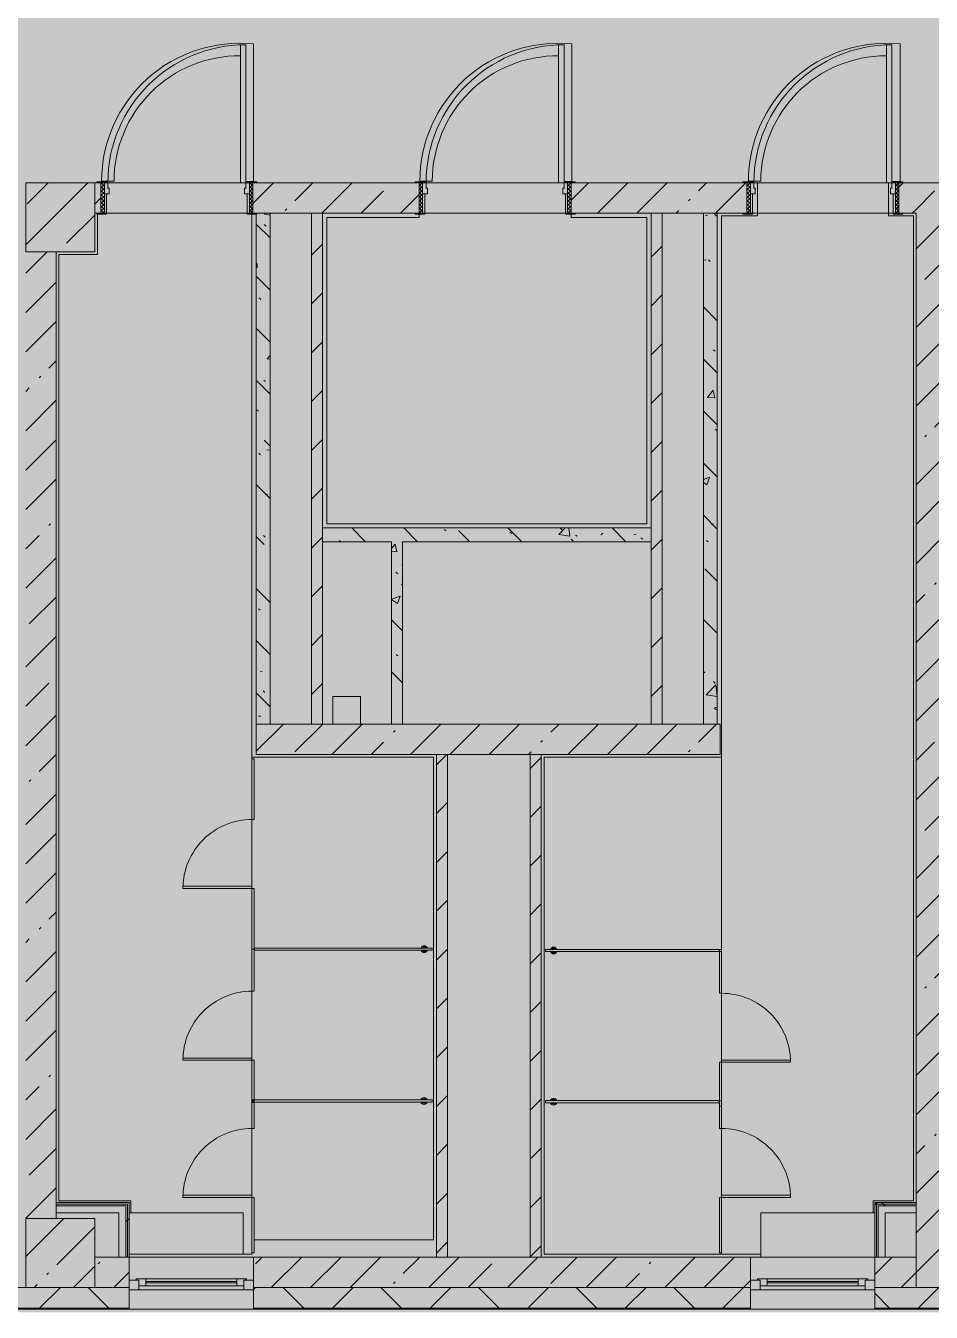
# Model space of a CAD drawing. Header units: millimetres. Extents: x 35143 to 244272, y -8553 to 29000.
# Drawn here: x 182672 to 189232, y -280 to 9037 of the extents above; entities that cross this region are included whole.
import ezdxf

# ---------------------------------------------------------------- set-up
doc = ezdxf.new("R2010")
doc.units = ezdxf.units.MM
doc.layers.add('A-DETL-GENF-6', color=7, linetype='Continuous', lineweight=9, true_color=0xc0c0c0, transparency=0.4)
for name, color, linetype, lineweight, true_color in [('A-DOOR-3', 7, 'Continuous', 5, 0xaaaaaa), ('A-DOOR-4', 7, 'Continuous', 5, 0xe2e2e2), ('A-DOOR-5', 7, 'Continuous', 5, 0xb7b7b7), ('A-DOOR-6', 7, 'Continuous', 5, 0x737373), ('A-DOOR-FRAM-3', 7, 'Continuous', 5, 0xe2e2e2), ('A-DOOR-FRAM-4', 7, 'Continuous', 5, 0xaaaaaa), ('A-DOOR-FRAM-5', 7, 'Continuous', 5, 0xb7b7b7), ('A-FLOR-3', 7, 'Continuous', 5, 0xb7b7b7), ('A-GENM-1', 7, 'Continuous', 5, 0x737373), ('A-GENM-3', 7, 'Continuous', 5, 0xe2ddcd), ('A-GLAZ-2', 7, 'Continuous', 5, 0x737373), ('A-WALL-5', 7, 'Continuous', 9, 0x737373), ('A-WALL-6', 7, 'Continuous', 5, 0x737373), ('I-WALL-3', 7, 'Continuous', 5, 0xe7e7e7), ('I-WALL-4', 7, 'Continuous', 9, 0xe7e7e7), ('I-WALL-6', 7, 'Continuous', 5, 0x737373), ('I-WALL-7', 7, 'Continuous', 5, 0x787878), ('S-COLS-2', 7, 'Continuous', 5, 0x737373)]:
    doc.layers.add(name, color=color, linetype=linetype, lineweight=lineweight, true_color=true_color)
for name, color, linetype, lineweight in [('A-WALL-4', 7, 'Continuous', 5), ('I-WALL-5', 7, 'Continuous', 5), ('S-COLS-1', 7, 'Continuous', 5)]:
    doc.layers.add(name, color=color, linetype=linetype, lineweight=lineweight)
pattern_1 = [(45, (117261.88, 0), (-285.1231, 285.1231), []), (45, (117547, 0), (-285.1231, 285.1231), [504.031, -100.806, 16.764, -84.042])]
pattern_2 = [(45, (117261.88, 0), (-176.7767, 176.7767), [])]
pattern_3 = [(135, (117261.9, 0), (-377.1708, -377.1708), [533.4, -88.9, 17.78, -88.9]), (135, (117261.9, 376.94), (-377.1708, -377.1708), []), (50, (117261.9, 0), (637.6445, -55.7866), [66.675, -733.425]), (355, (117261.9, 0), (-123.3494, 668.699), [53.34, -586.74]), (100.451, (117315, -4.65), (514.299, 612.908), [56.665, -623.315]), (46.184, (117261.9, 177.8), (948.7764, -147.15), [100.012, -1100.137]), (96.636, (117340.9, 165.5), (830.909, 865.997), [84.998, -934.973]), (351.184, (117261.9, 177.8), (830.918, 865.988), [80.01, -880.11]), (21, (117350.8, 133.35), (530.6506, -357.9283), [66.675, -733.425]), (326, (117350.8, 133.35), (216.308, 644.6585), [53.34, -586.74]), (71.451, (117395, 103.5), (746.9596, 286.7243), [56.665, -623.315]), (37.5, (117261.88, 0), (10.8105, 295.9426), [16.764, -562.864, 16.764, -578.866, -588.962]), (37.5, (117261.88, 0), (10.8105, 295.9426), [-1175.258, 16.764, -572.198]), (7.5, (117261.88, 0), (233.8692, 350.6318), [16.764, -322.834, 16.764, -549.529, -224.472]), (7.5, (117261.88, 0), (233.8692, 350.6318), [-905.891, 16.764, -207.708]), (327.5, (117063.63, 0), (474.5678, -20.0513), [16.764, -205.486, 16.764, -676.656, -920.115]), (327.5, (117063.63, 0), (474.5678, -20.0513), [-915.67, 16.764, -903.351]), (317.5, (116974.73, 0), (518.4522, 88.9934), [16.764, -272.161, 16.764, -443.738, -653.415]), (317.5, (116974.73, 0), (518.4522, 88.9934), [-749.427, 16.764, -636.651])]
pattern_4 = [(135, (1751.41, 174.685), (-14.14214, -14.14214), []), (225, (1751.41, 174.685), (14.14214, -14.14214), [])]
pattern_5 = [(45, (-371.384, 174.685), (-14.1421, 14.1421), []), (135, (-371.384, 174.685), (-14.1421, -14.1421), [])]
pattern_6 = [(45, (117261.9, 0), (-530.33, 530.33), []), (135, (117261.9, 0), (-530.33, -530.33), [])]

# ---------------------------------------------------------------- blocks, each defined once
blk = doc.blocks.new('BSC_Колонна _Прямоугольная - 500х500-V80-2_1_2_птичка')
at = {"layer": 'S-COLS-1'}
h = blk.add_hatch(dxfattribs=at)
h.set_pattern_fill('FP_81', color=256, style=0, pattern_type=2)
h.set_pattern_definition([(45, (-65660, -150), (-285.1231, 285.1231), []), (45, (-65374.88, -150), (-285.1231, 285.1231), [504.031, -100.806, 16.764, -84.042])])
h.paths.add_polyline_path([(-21.8, -250), (250, -250), (250, 250), (-250, 250), (-250, -250)])
at = {"layer": 'S-COLS-2'}
for p, q in [((250, 250), (-250, 250)), ((-250, 250), (-250, -250)), ((250, -250), (250, 250)), ((-250, -250), (250, -250))]:
    blk.add_line(p, q, dxfattribs=at)
blk = doc.blocks.new('BSC_Колонна _Прямоугольная - 500х500-V83-2_1_2_птичка')
at = {"layer": 'S-COLS-1'}
h = blk.add_hatch(dxfattribs=at)
h.set_pattern_fill('FP_84', color=256, style=0, pattern_type=2)
h.set_pattern_definition([(45, (-65660, -7650), (-285.1231, 285.1231), []), (45, (-65374.88, -7650), (-285.1231, 285.1231), [504.031, -100.806, 16.764, -84.042])])
h.paths.add_polyline_path([(-21.8, -250), (250, -250), (250, 250), (-250, 250), (-250, -250)])
at = {"layer": 'S-COLS-2'}
for p, q in [((250, 250), (-250, 250)), ((-250, 250), (-250, -250)), ((250, -250), (250, 250)), ((-250, -250), (250, -250))]:
    blk.add_line(p, q, dxfattribs=at)
blk = doc.blocks.new('120_Окно_СКБ_1Ст - 120_Окно_СКБ_1Ст 900х2500_h_-22445987-2_1_2_птичка')
at = {"layer": 'A-GLAZ-2'}
for p, q in [((-450, -127), (-450, -57)), ((-450, -57), (-380, -57)), ((450, -57), (-450, -57)), ((-380, -57), (-380, -127)), ((380, -87), (-380, -87)), ((-380, -87), (-380, -127)), ((-330, -137), (-330, -87)), ((330, -137), (330, -87)), ((380, -127), (380, -57)), ((380, -57), (450, -57)), ((380, -127), (380, -87)), ((450, -57), (450, -127)), ((-380, -127), (-450, -127)), ((-450, -127), (-400, -127)), ((-380, -127), (-400, -127)), ((-400, -127), (-400, -137)), ((-400, -137), (400, -137)), ((400, -137), (-400, -137)), ((-330, -107), (330, -107)), ((330, -117), (-330, -117)), ((450, -127), (380, -127)), ((400, -127), (380, -127)), ((400, -127), (450, -127)), ((400, -137), (400, -127))]:
    blk.add_line(p, q, dxfattribs=at)
blk = doc.blocks.new('110_Дверь_СКБ_1Ст_Внутренняя1 - Д-4_1 1100x2100h_ОО_туалет для мальч_ и дев_-32102845-2_1_2_птичка')
at = {"layer": 'A-DOOR-3'}
h = blk.add_hatch(dxfattribs=at)
h.set_pattern_fill('FP_36', color=256, style=0, pattern_type=2)
h.set_pattern_definition(pattern_4)
h.paths.add_polyline_path([(562.5, -110), (562.5, 110), (537.5, 110), (537.5, -110)])
at = {"layer": 'A-DOOR-4'}
h = blk.add_hatch(color=256, dxfattribs=at)
h.paths.add_polyline_path([(537.5, 30), (537.5, 110), (512.5, 110), (512.5, 70), (502.5, 70), (502.5, 30)])
h.paths.add_polyline_path([(-477.5, 30), (-477.5, 70), (-487.5, 70), (-487.5, 110), (-512.5, 110), (-512.5, 30)])
at = {"layer": 'A-DOOR-FRAM-3'}
for points in [[(472.5, 110), (512.5, 110), (512.5, 1110), (472.5, 1110), (472.5, 538.8)], [(-497.5, 110), (-497.5, 118), (-567.5, 118), (-567.5, 110)], [(592.5, 110), (592.5, 118), (522.5, 118), (522.5, 110)], [(-497.5, -110), (-497.5, 30), (-512.5, 30), (-512.5, -110)], [(537.5, -110), (537.5, 30), (522.5, 30), (522.5, -110)], [(-497.5, -118), (-497.5, -110), (-567.5, -110), (-567.5, -118)], [(592.5, -118), (592.5, -110), (522.5, -110), (522.5, -118)]]:
    blk.add_hatch(color=256, dxfattribs=at).paths.add_polyline_path(points)
at = {"layer": 'A-DOOR-FRAM-4'}
h = blk.add_hatch(dxfattribs=at)
h.set_pattern_fill('FP_37', color=256, style=0, pattern_type=2)
h.set_pattern_definition(pattern_5)
h.paths.add_polyline_path([(-512.5, -110), (-512.5, 110), (-537.5, 110), (-537.5, -110)])
at = {"layer": 'A-DOOR-5'}
for p, q in [((512.5, 1110), (472.5, 1110)), ((472.5, 1110), (472.5, 110)), ((512.5, 110), (512.5, 1110)), ((472.5, 110), (512.5, 110))]:
    blk.add_line(p, q, dxfattribs=at)
blk.add_arc((512.5, 110), 1000, 90, 180, dxfattribs=at)
at = {"layer": 'A-DOOR-FRAM-5'}
for p, q in [((-497.5, 118), (-567.5, 118)), ((-567.5, 118), (-567.5, 110)), ((-567.5, 110), (-497.5, 110)), ((-512.5, 110), (-537.5, 110)), ((-537.5, 110), (-537.5, -110)), ((-487.5, 110), (-512.5, 110)), ((-512.5, 110), (-512.5, 30)), ((-512.5, -110), (-512.5, 110)), ((-497.5, 110), (-512.5, 110)), ((-512.5, 110), (-512.5, 109)), ((-512.5, 109), (-497.5, 109)), ((-497.5, 110), (-497.5, 118)), ((-497.5, 109), (-497.5, 110)), ((-487.5, 70), (-487.5, 110)), ((512.5, 110), (512.5, 70)), ((537.5, 110), (512.5, 110)), ((592.5, 118), (522.5, 118)), ((522.5, 118), (522.5, 110)), ((537.5, 110), (522.5, 110)), ((522.5, 110), (522.5, 109)), ((522.5, 110), (592.5, 110)), ((522.5, 109), (537.5, 109)), ((537.5, 30), (537.5, 110)), ((562.5, 110), (537.5, 110)), ((537.5, 110), (537.5, -110)), ((537.5, 109), (537.5, 110)), ((562.5, -110), (562.5, 110)), ((592.5, 110), (592.5, 118)), ((-512.5, 30), (-477.5, 30)), ((-497.5, 30), (-512.5, 30)), ((-512.5, 30), (-512.5, -110)), ((-497.5, -110), (-497.5, 30)), ((-477.5, 70), (-487.5, 70)), ((-477.5, 30), (-477.5, 70)), ((512.5, 70), (502.5, 70)), ((502.5, 70), (502.5, 30)), ((502.5, 30), (537.5, 30)), ((537.5, 30), (522.5, 30)), ((522.5, 30), (522.5, -110)), ((537.5, -110), (537.5, 30)), ((-497.5, -110), (-567.5, -110)), ((-567.5, -110), (-567.5, -118)), ((-567.5, -118), (-497.5, -118)), ((-537.5, -110), (-512.5, -110)), ((-512.5, -110), (-497.5, -110)), ((-497.5, -118), (-497.5, -110)), ((522.5, -110), (537.5, -110)), ((592.5, -110), (522.5, -110)), ((522.5, -110), (522.5, -118)), ((522.5, -118), (592.5, -118)), ((537.5, -110), (562.5, -110)), ((592.5, -118), (592.5, -110))]:
    blk.add_line(p, q, dxfattribs=at)
blk = doc.blocks.new('110_Дверь_СКБ_1Ст_Внутренняя1 - Д-4 1100x2100h_су мгн-31586709-2_1_2_птичка')
at = {"layer": 'A-DOOR-3'}
h = blk.add_hatch(dxfattribs=at)
h.set_pattern_fill('FP_36', color=256, style=0, pattern_type=2)
h.set_pattern_definition(pattern_4)
h.paths.add_polyline_path([(562.5, -110), (562.5, 110), (537.5, 110), (537.5, -110), (550.3, -110)])
at = {"layer": 'A-DOOR-4'}
h = blk.add_hatch(color=256, dxfattribs=at)
h.paths.add_polyline_path([(537.5, 30), (537.5, 110), (512.5, 110), (512.5, 70), (502.5, 70), (502.5, 30)])
h.paths.add_polyline_path([(-512.5, 30), (-477.5, 30), (-477.5, 70), (-487.5, 70), (-487.5, 110), (-512.5, 110), (-512.5, 78.8)])
at = {"layer": 'A-DOOR-FRAM-3'}
for points in [[(472.5, 110), (512.5, 110), (512.5, 1110), (472.5, 1110), (472.5, 538.8)], [(-497.5, 110), (-497.5, 118), (-567.5, 118), (-564.2, 110)], [(522.5, 110), (592.5, 110), (592.5, 118), (522.5, 118)], [(-497.5, -110), (-497.5, 30), (-512.5, 30), (-512.5, -110)], [(537.5, -110), (537.5, 30), (522.5, 30), (522.5, -110)], [(-497.5, -118), (-497.5, -110), (-567.5, -110), (-567.5, -118)], [(522.5, -118), (592.5, -118), (592.5, -110), (522.5, -110)]]:
    blk.add_hatch(color=256, dxfattribs=at).paths.add_polyline_path(points)
at = {"layer": 'A-DOOR-FRAM-4'}
h = blk.add_hatch(dxfattribs=at)
h.set_pattern_fill('FP_37', color=256, style=0, pattern_type=2)
h.set_pattern_definition(pattern_5)
h.paths.add_polyline_path([(-512.5, -110), (-512.5, 110), (-537.5, 110), (-537.5, -110)])
at = {"layer": 'A-DOOR-5'}
for p, q in [((512.5, 1110), (472.5, 1110)), ((472.5, 1110), (472.5, 110)), ((512.5, 110), (512.5, 1110)), ((472.5, 110), (512.5, 110))]:
    blk.add_line(p, q, dxfattribs=at)
blk.add_arc((512.5, 110), 1000, 90, 180, dxfattribs=at)
at = {"layer": 'A-DOOR-FRAM-5'}
for p, q in [((-497.5, 118), (-567.5, 118)), ((-567.5, 118), (-567.5, 112)), ((-564.2, 110), (-497.5, 110)), ((-512.5, 110), (-537.5, 110)), ((-537.5, 110), (-537.5, -110)), ((-487.5, 110), (-512.5, 110)), ((-512.5, 110), (-512.5, 30)), ((-512.5, -110), (-512.5, 110)), ((-497.5, 110), (-512.5, 110)), ((-512.5, 110), (-512.5, 109)), ((-512.5, 109), (-497.5, 109)), ((-497.5, 110), (-497.5, 118)), ((-497.5, 109), (-497.5, 110)), ((-487.5, 70), (-487.5, 110)), ((512.5, 110), (512.5, 70)), ((537.5, 110), (512.5, 110)), ((592.5, 118), (522.5, 118)), ((522.5, 118), (522.5, 110)), ((537.5, 110), (522.5, 110)), ((522.5, 110), (522.5, 109)), ((522.5, 110), (592.5, 110)), ((522.5, 109), (537.5, 109)), ((537.5, 30), (537.5, 110)), ((562.5, 110), (537.5, 110)), ((537.5, 110), (537.5, -110)), ((537.5, 109), (537.5, 110)), ((562.5, -110), (562.5, 110)), ((592.5, 110), (592.5, 118)), ((-512.5, 30), (-477.5, 30)), ((-497.5, 30), (-512.5, 30)), ((-512.5, 30), (-512.5, -110)), ((-497.5, -110), (-497.5, 30)), ((-477.5, 70), (-487.5, 70)), ((-477.5, 30), (-477.5, 70)), ((512.5, 70), (502.5, 70)), ((502.5, 70), (502.5, 30)), ((502.5, 30), (537.5, 30)), ((537.5, 30), (522.5, 30)), ((522.5, 30), (522.5, -110)), ((537.5, -110), (537.5, 30)), ((-497.5, -110), (-567.5, -110)), ((-567.5, -110), (-567.5, -118)), ((-567.5, -118), (-497.5, -118)), ((-537.5, -110), (-512.5, -110)), ((-512.5, -110), (-497.5, -110)), ((-497.5, -118), (-497.5, -110)), ((522.5, -110), (537.5, -110)), ((592.5, -110), (522.5, -110)), ((522.5, -110), (522.5, -118)), ((522.5, -118), (592.5, -118)), ((537.5, -110), (562.5, -110)), ((592.5, -118), (592.5, -110))]:
    blk.add_line(p, q, dxfattribs=at)
blk = doc.blocks.new('131_Сантехническая перегородка_Дверь_ поз_4 - СД-1-V207-2_1_2_птичка')
at = {"layer": 'A-GENM-3'}
for points in [[(-190, 8), (-190, -8), (250, -8), (250, 8), (-89.2, 8)], [(750, -8), (1190, -8), (1190, 8), (750, 8)]]:
    blk.add_hatch(color=256, dxfattribs=at).paths.add_polyline_path(points)
at = {"layer": 'A-DOOR-6'}
for p, q in [((266, 508), (250, 508)), ((250, 8), (250, 508)), ((266, 8), (266, 508)), ((266, 8), (250, 8))]:
    blk.add_line(p, q, dxfattribs=at)
blk.add_arc((250, 8), 500, 360, 90, dxfattribs=at)
at = {"layer": 'A-GENM-1'}
for p, q in [((250, 8), (-190, 8)), ((-190, 8), (-190, -8)), ((250, -8), (250, 8)), ((1190, 8), (750, 8)), ((750, 8), (750, -8)), ((1190, -8), (1190, 8)), ((-190, -8), (250, -8)), ((750, -8), (1190, -8))]:
    blk.add_line(p, q, dxfattribs=at)
blk = doc.blocks.new('131_Сантехническая перегородка_Дверь - СД-1-V208-2_1_2_птичка')
at = {"layer": 'A-GENM-3'}
for points in [[(0, -8), (317.3, -8), (317.3, 8), (0, 8)], [(817.3, 8), (817.3, -8), (1134.7, -8), (1134.7, 8)]]:
    blk.add_hatch(color=256, dxfattribs=at).paths.add_polyline_path(points)
at = {"layer": 'A-DOOR-6'}
for p, q in [((333.3, -8), (317.3, -8)), ((317.3, -8), (317.3, -508)), ((333.3, -8), (333.3, -508)), ((333.3, -508), (317.3, -508))]:
    blk.add_line(p, q, dxfattribs=at)
blk.add_arc((317.3, -8), 500, 270, 0, dxfattribs=at)
at = {"layer": 'A-GENM-1'}
for p, q in [((317.3, 8), (0, 8)), ((0, 8), (0, -8)), ((317.3, -8), (317.3, 8)), ((1134.7, 8), (817.3, 8)), ((817.3, 8), (817.3, -8)), ((1134.7, -8), (1134.7, 8)), ((0, -8), (317.3, -8)), ((817.3, -8), (1134.7, -8))]:
    blk.add_line(p, q, dxfattribs=at)
blk = doc.blocks.new('131_Сантехническая перегородка_Дверь - СД-1-V209-2_1_2_птичка')
at = {"layer": 'A-GENM-3'}
for points in [[(0, -8), (305.2, -8), (305.2, 8), (0, 8)], [(805.2, -8), (1110.4, -8), (1110.4, 8), (805.2, 8)]]:
    blk.add_hatch(color=256, dxfattribs=at).paths.add_polyline_path(points)
at = {"layer": 'A-DOOR-6'}
for p, q in [((321.2, 508), (305.2, 508)), ((305.2, 8), (305.2, 508)), ((321.2, 8), (321.2, 508)), ((321.2, 8), (305.2, 8))]:
    blk.add_line(p, q, dxfattribs=at)
blk.add_arc((305.2, 8), 500, 360, 90, dxfattribs=at)
at = {"layer": 'A-GENM-1'}
for p, q in [((305.2, 8), (0, 8)), ((0, 8), (0, -8)), ((305.2, -8), (305.2, 8)), ((1110.4, 8), (805.2, 8)), ((805.2, 8), (805.2, -8)), ((1110.4, -8), (1110.4, 8)), ((0, -8), (305.2, -8)), ((805.2, -8), (1110.4, -8))]:
    blk.add_line(p, q, dxfattribs=at)
blk = doc.blocks.new('131_Сантехническая перегородка_Дверь_сдвиг_ - СД-1-V210-2_1_2_птичка')
at = {"layer": 'A-GENM-3'}
for points in [[(0, -8), (400, -8), (400, 8), (0, 8)], [(900, -8), (1100, -8), (1100, 8), (900, 8)]]:
    blk.add_hatch(color=256, dxfattribs=at).paths.add_polyline_path(points)
at = {"layer": 'A-DOOR-6'}
for p, q in [((416, 508), (400, 508)), ((400, 8), (400, 508)), ((416, 8), (416, 508)), ((416, 8), (400, 8))]:
    blk.add_line(p, q, dxfattribs=at)
blk.add_arc((400, 8), 500, 360, 90, dxfattribs=at)
at = {"layer": 'A-GENM-1'}
for p, q in [((400, 8), (0, 8)), ((0, 8), (0, -8)), ((400, -8), (400, 8)), ((1100, 8), (900, 8)), ((900, 8), (900, -8)), ((1100, -8), (1100, 8)), ((0, -8), (400, -8)), ((900, -8), (1100, -8))]:
    blk.add_line(p, q, dxfattribs=at)
blk = doc.blocks.new('131_Сантехническая перегородка_Дверь_сдвиг_ - СД-1-V211-2_1_2_птичка')
at = {"layer": 'A-GENM-3'}
for points in [[(0, -8), (400, -8), (400, 8), (0, 8)], [(900, 8), (900, -8), (1100, -8), (1100, 8)]]:
    blk.add_hatch(color=256, dxfattribs=at).paths.add_polyline_path(points)
at = {"layer": 'A-DOOR-6'}
for p, q in [((416, -8), (400, -8)), ((400, -8), (400, -508)), ((416, -8), (416, -508)), ((416, -508), (400, -508))]:
    blk.add_line(p, q, dxfattribs=at)
blk.add_arc((400, -8), 500, 270, 0, dxfattribs=at)
at = {"layer": 'A-GENM-1'}
for p, q in [((400, 8), (0, 8)), ((0, 8), (0, -8)), ((400, -8), (400, 8)), ((1100, 8), (900, 8)), ((900, 8), (900, -8)), ((1100, -8), (1100, 8)), ((0, -8), (400, -8)), ((900, -8), (1100, -8))]:
    blk.add_line(p, q, dxfattribs=at)
blk = doc.blocks.new('131_Сантехническая перегородка - СП-4-V212-2_1_2_птичка')
at = {"layer": 'A-GENM-3'}
blk.add_hatch(color=256, dxfattribs=at).paths.add_polyline_path([(1330, -8), (1330, 8), (55.2, 8), (55.2, -8), (227.5, -8)])
at = {"layer": 'A-GENM-1'}
for p, q in [((1330, 8), (55.2, 8)), ((55.2, 8), (55.2, -8)), ((1330, -8), (1330, 8)), ((55.2, -8), (1330, -8))]:
    blk.add_line(p, q, dxfattribs=at)
at = {"layer": 'A-GENM-1', "flags": 128}
for points in [[(126.7, 8), (126.3, 8.5), (126, 9), (125.6, 9.5), (125.2, 9.9), (124.8, 10.4), (124.4, 10.8), (123.9, 11.2), (123.5, 11.6), (123, 12), (122.5, 12.3), (122, 12.7), (121.5, 13), (121, 13.3), (120.5, 13.6), (119.9, 13.8), (119.4, 14), (118.8, 14.3), (118.2, 14.4), (117.6, 14.6), (117, 14.7), (116.5, 14.9), (115.9, 14.9), (115.3, 15), (114.7, 15.1), (114.1, 15.1), (113.5, 15.1), (112.8, 15), (112.2, 15), (111.7, 14.9), (111.1, 14.8), (110.5, 14.7), (109.9, 14.5), (109.3, 14.4), (108.7, 14.2), (108.2, 13.9), (107.6, 13.7), (107.1, 13.4), (106.5, 13.2), (106, 12.9), (105.5, 12.5), (105, 12.2), (104.5, 11.8), (104.1, 11.4), (103.6, 11), (103.2, 10.6), (102.8, 10.2), (102.4, 9.7), (102, 9.3), (101.6, 8.8), (101.3, 8.3), (101.1, 8)], [(101.1, -8), (101.4, -8.5), (101.8, -9), (102.2, -9.5), (102.6, -9.9), (103, -10.4), (103.4, -10.8), (103.8, -11.2), (104.3, -11.6), (104.7, -12), (105.2, -12.3), (105.7, -12.7), (106.2, -13), (106.8, -13.3), (107.3, -13.6), (107.9, -13.8), (108.4, -14), (109, -14.3), (109.6, -14.4), (110.1, -14.6), (110.7, -14.7), (111.3, -14.9), (111.9, -14.9), (112.5, -15), (113.1, -15.1), (113.7, -15.1), (114.3, -15.1), (114.9, -15), (115.5, -15), (116.1, -14.9), (116.7, -14.8), (117.3, -14.7), (117.9, -14.5), (118.5, -14.4), (119, -14.2), (119.6, -13.9), (120.2, -13.7), (120.7, -13.4), (121.2, -13.2), (121.7, -12.9), (122.3, -12.5), (122.7, -12.2), (123.2, -11.8), (123.7, -11.4), (124.1, -11), (124.6, -10.6), (125, -10.2), (125.4, -9.7), (125.8, -9.3), (126.1, -8.8), (126.5, -8.3), (126.7, -8)]]:
    blk.add_lwpolyline(points, dxfattribs=at)
at = {"layer": 'A-GENM-1'}
for radius, start, end in [(24.6, 19.91127, 160.08873), (17.6, 45, 135), (17.6, 45, 135), (15.1, 45, 135), (24.6, 199.91127, 340.08873), (17.6, 225, 315), (17.6, 225, 315), (15.1, 225, 315)]:
    blk.add_arc((113.9, 0), radius, start, end, dxfattribs=at)
blk = doc.blocks.new('131_Сантехническая перегородка - СП-4-V213-2_1_2_птичка')
at = {"layer": 'A-GENM-3'}
blk.add_hatch(color=256, dxfattribs=at).paths.add_polyline_path([(1330, -8), (1330, 8), (71.3, 8), (71.3, -8), (243.6, -8)])
at = {"layer": 'A-GENM-1'}
for p, q in [((1330, 8), (71.3, 8)), ((71.3, 8), (71.3, -8)), ((1330, -8), (1330, 8)), ((71.3, -8), (1330, -8))]:
    blk.add_line(p, q, dxfattribs=at)
at = {"layer": 'A-GENM-1', "flags": 128}
for points in [[(142.8, 8), (142.5, 8.5), (142.1, 9), (141.8, 9.5), (141.4, 9.9), (141, 10.4), (140.5, 10.8), (140.1, 11.2), (139.6, 11.6), (139.2, 12), (138.7, 12.3), (138.2, 12.7), (137.7, 13), (137.1, 13.3), (136.6, 13.6), (136.1, 13.8), (135.5, 14), (134.9, 14.3), (134.4, 14.4), (133.8, 14.6), (133.2, 14.7), (132.6, 14.9), (132, 14.9), (131.4, 15), (130.8, 15.1), (130.2, 15.1), (129.6, 15.1), (129, 15), (128.4, 15), (127.8, 14.9), (127.2, 14.8), (126.6, 14.7), (126, 14.5), (125.4, 14.4), (124.9, 14.2), (124.3, 13.9), (123.8, 13.7), (123.2, 13.4), (122.7, 13.2), (122.2, 12.9), (121.7, 12.5), (121.2, 12.2), (120.7, 11.8), (120.2, 11.4), (119.8, 11), (119.3, 10.6), (118.9, 10.2), (118.5, 9.7), (118.1, 9.3), (117.8, 8.8), (117.4, 8.3), (117.3, 8)], [(117.3, -8), (117.6, -8.5), (117.9, -9), (118.3, -9.5), (118.7, -9.9), (119.1, -10.4), (119.5, -10.8), (120, -11.2), (120.4, -11.6), (120.9, -12), (121.4, -12.3), (121.9, -12.7), (122.4, -13), (122.9, -13.3), (123.5, -13.6), (124, -13.8), (124.6, -14), (125.1, -14.3), (125.7, -14.4), (126.3, -14.6), (126.9, -14.7), (127.5, -14.9), (128.1, -14.9), (128.7, -15), (129.3, -15.1), (129.9, -15.1), (130.5, -15.1), (131.1, -15), (131.7, -15), (132.3, -14.9), (132.9, -14.8), (133.4, -14.7), (134, -14.5), (134.6, -14.4), (135.2, -14.2), (135.7, -13.9), (136.3, -13.7), (136.8, -13.4), (137.4, -13.2), (137.9, -12.9), (138.4, -12.5), (138.9, -12.2), (139.4, -11.8), (139.8, -11.4), (140.3, -11), (140.7, -10.6), (141.1, -10.2), (141.5, -9.7), (141.9, -9.3), (142.3, -8.8), (142.6, -8.3), (142.8, -8)]]:
    blk.add_lwpolyline(points, dxfattribs=at)
at = {"layer": 'A-GENM-1'}
for radius, start, end in [(24.6, 19.91127, 160.08873), (17.6, 45, 135), (17.6, 45, 135), (15.1, 45, 135), (24.6, 199.91127, 340.08873), (17.6, 225, 315), (17.6, 225, 315), (15.1, 225, 315)]:
    blk.add_arc((130, 0), radius, start, end, dxfattribs=at)
blk = doc.blocks.new('131_Сантехническая перегородка - СП-4-V214-2_1_2_птичка')
at = {"layer": 'A-GENM-3'}
blk.add_hatch(color=256, dxfattribs=at).paths.add_polyline_path([(1330, 8), (39.9, 8), (39.9, -8), (1330, -8)])
at = {"layer": 'A-GENM-1'}
for p, q in [((1330, 8), (39.9, 8)), ((39.9, 8), (39.9, -8)), ((1330, -8), (1330, 8)), ((39.9, -8), (1330, -8))]:
    blk.add_line(p, q, dxfattribs=at)
at = {"layer": 'A-GENM-1', "flags": 128}
for points in [[(111.4, 8), (111, 8.5), (110.7, 9), (110.3, 9.5), (109.9, 9.9), (109.5, 10.4), (109.1, 10.8), (108.6, 11.2), (108.2, 11.6), (107.7, 12), (107.2, 12.3), (106.7, 12.7), (106.2, 13), (105.7, 13.3), (105.2, 13.6), (104.6, 13.8), (104, 14), (103.5, 14.3), (102.9, 14.4), (102.3, 14.6), (101.7, 14.7), (101.1, 14.9), (100.6, 14.9), (100, 15), (99.4, 15.1), (98.7, 15.1), (98.1, 15.1), (97.5, 15), (96.9, 15), (96.3, 14.9), (95.8, 14.8), (95.2, 14.7), (94.6, 14.5), (94, 14.4), (93.4, 14.2), (92.9, 13.9), (92.3, 13.7), (91.8, 13.4), (91.2, 13.2), (90.7, 12.9), (90.2, 12.5), (89.7, 12.2), (89.2, 11.8), (88.8, 11.4), (88.3, 11), (87.9, 10.6), (87.5, 10.2), (87.1, 9.7), (86.7, 9.3), (86.3, 8.8), (86, 8.3), (85.8, 8)], [(85.8, -8), (86.1, -8.5), (86.5, -9), (86.9, -9.5), (87.2, -9.9), (87.6, -10.4), (88.1, -10.8), (88.5, -11.2), (89, -11.6), (89.4, -12), (89.9, -12.3), (90.4, -12.7), (90.9, -13), (91.5, -13.3), (92, -13.6), (92.6, -13.8), (93.1, -14), (93.7, -14.3), (94.3, -14.4), (94.8, -14.6), (95.4, -14.7), (96, -14.9), (96.6, -14.9), (97.2, -15), (97.8, -15.1), (98.4, -15.1), (99, -15.1), (99.6, -15), (100.2, -15), (100.8, -14.9), (101.4, -14.8), (102, -14.7), (102.6, -14.5), (103.2, -14.4), (103.7, -14.2), (104.3, -13.9), (104.8, -13.7), (105.4, -13.4), (105.9, -13.2), (106.4, -12.9), (106.9, -12.5), (107.4, -12.2), (107.9, -11.8), (108.4, -11.4), (108.8, -11), (109.3, -10.6), (109.7, -10.2), (110.1, -9.7), (110.5, -9.3), (110.8, -8.8), (111.2, -8.3), (111.4, -8)]]:
    blk.add_lwpolyline(points, dxfattribs=at)
at = {"layer": 'A-GENM-1'}
for radius, start, end in [(24.6, 19.91127, 160.08873), (17.6, 45, 135), (17.6, 45, 135), (15.1, 45, 135), (24.6, 199.91127, 340.08873), (17.6, 225, 315), (17.6, 225, 315), (15.1, 225, 315)]:
    blk.add_arc((98.6, 0), radius, start, end, dxfattribs=at)
blk = doc.blocks.new('131_Сантехническая перегородка - СП-4-V215-2_1_2_птичка')
at = {"layer": 'A-GENM-3'}
blk.add_hatch(color=256, dxfattribs=at).paths.add_polyline_path([(1330, 8), (25.5, 8), (25.5, -8), (1330, -8)])
at = {"layer": 'A-GENM-1'}
for p, q in [((1330, 8), (25.5, 8)), ((25.5, 8), (25.5, -8)), ((1330, -8), (1330, 8)), ((25.5, -8), (1330, -8))]:
    blk.add_line(p, q, dxfattribs=at)
at = {"layer": 'A-GENM-1', "flags": 128}
for points in [[(97, 8), (96.7, 8.5), (96.3, 9), (95.9, 9.5), (95.5, 9.9), (95.1, 10.4), (94.7, 10.8), (94.3, 11.2), (93.8, 11.6), (93.3, 12), (92.9, 12.3), (92.4, 12.7), (91.8, 13), (91.3, 13.3), (90.8, 13.6), (90.2, 13.8), (89.7, 14), (89.1, 14.3), (88.5, 14.4), (88, 14.6), (87.4, 14.7), (86.8, 14.9), (86.2, 14.9), (85.6, 15), (85, 15.1), (84.4, 15.1), (83.8, 15.1), (83.2, 15), (82.6, 15), (82, 14.9), (81.4, 14.8), (80.8, 14.7), (80.2, 14.5), (79.6, 14.4), (79.1, 14.2), (78.5, 13.9), (77.9, 13.7), (77.4, 13.4), (76.9, 13.2), (76.4, 12.9), (75.8, 12.5), (75.3, 12.2), (74.9, 11.8), (74.4, 11.4), (74, 11), (73.5, 10.6), (73.1, 10.2), (72.7, 9.7), (72.3, 9.3), (72, 8.8), (71.6, 8.3), (71.4, 8)], [(71.4, -8), (71.8, -8.5), (72.1, -9), (72.5, -9.5), (72.9, -9.9), (73.3, -10.4), (73.7, -10.8), (74.1, -11.2), (74.6, -11.6), (75.1, -12), (75.6, -12.3), (76.1, -12.7), (76.6, -13), (77.1, -13.3), (77.6, -13.6), (78.2, -13.8), (78.7, -14), (79.3, -14.3), (79.9, -14.4), (80.5, -14.6), (81.1, -14.7), (81.6, -14.9), (82.2, -14.9), (82.8, -15), (83.4, -15.1), (84, -15.1), (84.6, -15.1), (85.2, -15), (85.8, -15), (86.4, -14.9), (87, -14.8), (87.6, -14.7), (88.2, -14.5), (88.8, -14.4), (89.4, -14.2), (89.9, -13.9), (90.5, -13.7), (91, -13.4), (91.6, -13.2), (92.1, -12.9), (92.6, -12.5), (93.1, -12.2), (93.6, -11.8), (94, -11.4), (94.5, -11), (94.9, -10.6), (95.3, -10.2), (95.7, -9.7), (96.1, -9.3), (96.5, -8.8), (96.8, -8.3), (97, -8)]]:
    blk.add_lwpolyline(points, dxfattribs=at)
at = {"layer": 'A-GENM-1'}
for radius, start, end in [(24.6, 19.91127, 160.08873), (17.6, 45, 135), (17.6, 45, 135), (15.1, 45, 135), (24.6, 199.91127, 340.08873), (17.6, 225, 315), (17.6, 225, 315), (15.1, 225, 315)]:
    blk.add_arc((84.2, 0), radius, start, end, dxfattribs=at)

msp = doc.modelspace()

# ---------------------------------------------------------------- hatches: boundary and pattern name
at = {"layer": 'A-DETL-GENF-6'}
msp.add_hatch(color=256, dxfattribs=at).paths.add_polyline_path([(193102.8, -280), (193121.9, -280), (193121.9, 3300), (202121.9, 3300), (202121.9, 27350), (159171.9, 27350), (159171.9, 23778), (156021.9, 23778), (156021.9, -280), (192175.3, -280)])
at = {"layer": 'A-WALL-4'}
h = msp.add_hatch(dxfattribs=at)
h.set_pattern_fill('FP_87', color=256, style=0, pattern_type=2)
h.set_pattern_definition([(45, (117261.9, 0), (-353.5534, 353.5534), []), (135, (117261.9, 0), (-353.5534, -353.5534), [])])
h.paths.add_polyline_path([(192961.9, -250), (192961.9, -100), (188821.9, -100), (188821.9, -250), (192175.3, -250)])
h.paths.add_polyline_path([(186610.2, -250), (187921.9, -250), (187921.9, -100), (184321.9, -100), (184321.9, -250), (184755.1, -250)])
h.paths.add_polyline_path([(176071.9, -250), (176071.9, -100), (175321.9, -100), (175321.9, -250), (175479.9, -250)])
h.paths.add_polyline_path([(179190, -250), (179321.9, -250), (179321.9, -100), (178171.9, -100), (178171.9, -250), (178262.5, -250)])
h.paths.add_polyline_path([(174171.9, -250), (174421.9, -250), (174421.9, -100), (173671.9, -100), (173671.9, -250), (174088.7, -250)])
h.paths.add_polyline_path([(182421.9, -250), (183421.9, -250), (183421.9, -100), (182421.9, -100)])
h.paths.add_polyline_path([(170571.9, -250), (170571.9, -100), (169171.9, -100), (169171.9, -250), (169914.8, -250)])
h.paths.add_polyline_path([(166071.9, -250), (166071.9, -100), (164671.9, -100), (164671.9, -250), (165277.2, -250)])
h.paths.add_polyline_path([(162494.7, -250), (162571.9, -250), (162571.9, -100), (162198.2, -100), (162198.2, -250)])
h.paths.add_polyline_path([(159921.9, -250), (161298.2, -250), (161298.2, -100), (159921.9, -100)])
h.paths.add_polyline_path([(156332.8, -250), (156821.9, -250), (156821.9, -100), (156021.9, -100), (156025.8, -250), (156301.9, -250)])
at = {"layer": 'I-WALL-3'}
for points in [[(183346.9, 440.5), (183396.9, 440.5), (183396.9, 490.5), (182891.9, 490.5), (182891.9, 440.5), (182900.1, 440.5)], [(188896.9, 120), (188896.9, 440.5), (188846.9, 440.5), (188846.9, 120)]]:
    msp.add_hatch(color=256, dxfattribs=at).paths.add_polyline_path(points)
at = {"layer": 'I-WALL-4'}
for points in [[(189121.9, 440.5), (189121.9, 490.5), (188846.9, 490.5), (188846.9, 440.5), (188896.9, 440.5)], [(183396.9, 120), (183396.9, 440.5), (183346.9, 440.5), (183346.9, 120)]]:
    msp.add_hatch(color=256, dxfattribs=at).paths.add_polyline_path(points)
at = {"layer": 'I-WALL-5'}
h = msp.add_hatch(dxfattribs=at)
h.set_pattern_fill('FP_95', color=256, style=0, pattern_type=2)
h.set_pattern_definition(pattern_1)
h.paths.add_polyline_path([(184741.9, 7680), (185522.4, 7680), (185522.4, 7900), (184316.9, 7900), (184316.9, 7680), (184441.9, 7680)])
h.paths.add_polyline_path([(188996.9, 7680), (189121.9, 7680), (189121.9, 7900), (188996.9, 7900), (188996.9, 7750.3)])
h.paths.add_polyline_path([(183171.9, 7680), (183216.9, 7680), (183216.9, 7900), (183171.9, 7900), (183171.9, 7750.3)])
h.paths.add_polyline_path([(187281.9, 7680), (187896.9, 7680), (187896.9, 7900), (186622.4, 7900), (186622.4, 7680), (187201.9, 7680)])
h = msp.add_hatch(dxfattribs=at)
h.set_pattern_fill('FP_95', color=256, style=0, pattern_type=2)
h.set_pattern_definition(pattern_1)
h.paths.add_polyline_path([(189341.9, 120), (189341.9, 7900), (189121.9, 7900), (189121.9, 120)])
h = msp.add_hatch(dxfattribs=at)
h.set_pattern_fill('FP_99', color=256, style=0, pattern_type=2)
h.set_pattern_definition(pattern_2)
h.paths.add_polyline_path([(184821.9, 3980), (184821.9, 7680), (184741.9, 7680), (184741.9, 3980), (184755.1, 3980)])
h = msp.add_hatch(dxfattribs=at)
h.set_pattern_fill('FP_99', color=256, style=0, pattern_type=2)
h.set_pattern_definition(pattern_2)
h.paths.add_polyline_path([(187281.9, 3980), (187281.9, 7680), (187201.9, 7680), (187201.9, 3980)])
h = msp.add_hatch(dxfattribs=at)
h.set_pattern_fill('FP_95', color=256, style=0, pattern_type=2)
h.set_pattern_definition(pattern_1)
h.paths.add_polyline_path([(182671.9, 400), (182891.9, 400), (182891.9, 7400), (182671.9, 7400), (182671.9, 808.9)])
h = msp.add_hatch(dxfattribs=at)
h.set_pattern_fill('FP_95', color=256, style=0, pattern_type=2)
h.set_pattern_definition(pattern_1)
h.paths.add_polyline_path([(186326.9, 3760), (187701.9, 3760), (187701.9, 3980), (184341.9, 3980), (184341.9, 3760), (185726.9, 3760)])
h = msp.add_hatch(dxfattribs=at)
h.set_pattern_fill('FP_99', color=256, style=0, pattern_type=2)
h.set_pattern_definition(pattern_2)
h.paths.add_polyline_path([(185726.9, 120), (185726.9, 3760), (185646.9, 3760), (185646.9, 120)])
h = msp.add_hatch(dxfattribs=at)
h.set_pattern_fill('FP_99', color=256, style=0, pattern_type=2)
h.set_pattern_definition(pattern_2)
h.paths.add_polyline_path([(186406.9, 120), (186406.9, 3760), (186326.9, 3760), (186326.9, 120)])
h = msp.add_hatch(dxfattribs=at)
h.set_pattern_fill('FP_187', color=256, style=0, pattern_type=2)
h.set_pattern_definition(pattern_6)
h.paths.add_polyline_path([(183409.4, 120), (183409.4, 490.5), (183396.9, 490.5), (183396.9, 120)])
h = msp.add_hatch(dxfattribs=at)
h.set_pattern_fill('FP_187', color=256, style=0, pattern_type=2)
h.set_pattern_definition(pattern_6)
h.paths.add_polyline_path([(183409.4, 120), (183421.9, 120), (183421.9, 503), (183409.4, 503), (183409.4, 230.5)])
h = msp.add_hatch(dxfattribs=at)
h.set_pattern_fill('FP_187', color=256, style=0, pattern_type=2)
h.set_pattern_definition(pattern_6)
h.paths.add_polyline_path([(189121.9, 503), (189121.9, 515.5), (188821.9, 515.5), (188821.9, 503), (188834.4, 503)])
h = msp.add_hatch(dxfattribs=at)
h.set_pattern_fill('FP_187', color=256, style=0, pattern_type=2)
h.set_pattern_definition(pattern_6)
h.paths.add_polyline_path([(188834.4, 120), (188834.4, 503), (188821.9, 503), (188821.9, 120)])
h = msp.add_hatch(dxfattribs=at)
h.set_pattern_fill('FP_187', color=256, style=0, pattern_type=2)
h.set_pattern_definition(pattern_6)
h.paths.add_polyline_path([(189121.9, 490.5), (189121.9, 503), (188834.4, 503), (188834.4, 490.5), (188846.9, 490.5)])
h = msp.add_hatch(dxfattribs=at)
h.set_pattern_fill('FP_95', color=256, style=0, pattern_type=2)
h.set_pattern_definition(pattern_1)
h.paths.add_polyline_path([(188929, -100), (189121.9, -100), (189121.9, 120), (188821.9, 120), (188821.9, -100)])
h.paths.add_polyline_path([(187921.9, -100), (187921.9, 120), (184321.9, 120), (184321.9, -100), (186610.2, -100)])
h.paths.add_polyline_path([(183421.9, -100), (183421.9, 120), (183171.9, 120), (183171.9, -100)])
h = msp.add_hatch(dxfattribs=at)
h.set_pattern_fill('FP_95', color=256, style=0, pattern_type=2)
h.set_pattern_definition(pattern_1)
h.paths.add_polyline_path([(192741.9, -100), (192741.9, 120), (189121.9, 120), (189121.9, -100), (192175.3, -100)])
at = {"layer": 'I-WALL-7'}
h = msp.add_hatch(dxfattribs=at)
h.set_pattern_fill('FP_104', color=256, style=0, pattern_type=2)
h.set_pattern_definition(pattern_3)
h.paths.add_polyline_path([(184441.9, 3980), (184441.9, 7680), (184346.9, 7680), (184341.9, 3980)])
h = msp.add_hatch(dxfattribs=at)
h.set_pattern_fill('FP_104', color=256, style=0, pattern_type=2)
h.set_pattern_definition(pattern_3)
h.paths.add_polyline_path([(187581.9, 3980), (187681.9, 3980), (187681.9, 7680), (187581.9, 7680), (187581.9, 4279.6)])
h = msp.add_hatch(dxfattribs=at)
h.set_pattern_fill('FP_104', color=256, style=0, pattern_type=2)
h.set_pattern_definition(pattern_3)
h.paths.add_polyline_path([(187201.9, 5300), (187201.9, 5400), (184821.9, 5400), (184821.9, 5300), (186610.2, 5300)])
h = msp.add_hatch(dxfattribs=at)
h.set_pattern_fill('FP_104', color=256, style=0, pattern_type=2)
h.set_pattern_definition(pattern_3)
h.paths.add_polyline_path([(185401.9, 3980), (185401.9, 5300), (185321.9, 5300), (185321.9, 3980)])

# ---------------------------------------------------------------- linework, layer by layer
at = {"layer": 'A-FLOR-3'}
for p, q in [((184321.4, 7910.1), (184321.4, 8905.1)), ((186626.9, 7910.1), (186626.9, 8905.1)), ((189006.9, 7910.1), (189006.9, 8905.1)), ((183221.4, 7911.1), (183311.4, 7911.1)), ((183266.9, 7900), (184226.9, 7900)), ((184266.9, 7910.1), (184321.4, 7910.1)), ((185526.9, 7911.1), (185616.9, 7911.1)), ((185572.4, 7900), (186532.4, 7900)), ((186572.4, 7910.1), (186626.9, 7910.1)), ((187906.9, 7911.1), (187996.9, 7911.1)), ((187946.9, 7900), (188906.9, 7900)), ((188906.9, 7900), (187971.9, 7900)), ((187971.9, 7900), (187971.9, 7660)), ((188921.9, 7660), (188921.9, 7900)), ((188946.9, 7910.1), (189006.9, 7910.1)), ((183191.9, 7672), (183191.9, 7380)), ((184310.9, 7672), (184310.9, 3729)), ((185522.4, 7649), (184852.9, 7649)), ((184852.9, 7649), (184852.9, 5431)), ((185522.4, 7672), (185522.4, 7649)), ((186622.4, 7649), (186622.4, 7672)), ((187170.9, 7649), (186622.4, 7649)), ((187170.9, 5431), (187170.9, 7649)), ((187971.9, 7660), (187712.9, 7660)), ((187712.9, 2347.5), (187712.9, 7660)), ((189101.9, 7660), (188921.9, 7660)), ((189101.9, 526.7), (189101.9, 7660)), ((183191.9, 7380), (182911.9, 7380)), ((182911.9, 7380), (182911.9, 526.5)), ((184852.9, 5431), (187170.9, 5431)), ((184896.9, 3980), (184896.9, 4180)), ((184896.9, 4180), (185096.9, 4180)), ((185096.9, 4180), (185096.9, 3980)), ((185626.9, 3740), (184310.9, 3740)), ((185626.9, 245), (185626.9, 3740)), ((186426.9, 3740), (186426.9, 140)), ((187712.9, 3740), (186426.9, 3740)), ((184310.9, 2789), (184310.9, 3289)), ((184310.9, 1545.2), (184310.9, 2045.2)), ((187712.9, 2030.1), (187712.9, 1530.1)), ((184310.9, 551), (184310.9, 1051)), ((187712.9, 1051), (187712.9, 551)), ((182911.9, 526.5), (183432.9, 526.5)), ((183432.9, 526.5), (183432.9, 440.5)), ((188811.4, 440.5), (188811.4, 526.7)), ((188811.4, 526.7), (189101.9, 526.7)), ((184246.9, 440.5), (183421.9, 440.5)), ((184246.9, 140), (184246.9, 440.5)), ((188821.9, 440.5), (187996.9, 440.5)), ((187996.9, 440.5), (187996.9, 120)), ((184326.9, 245), (185626.9, 245)), ((183421.9, 140), (184310.9, 140)), ((184310.9, 140), (184310.9, 151)), ((186426.9, 140), (187996.9, 140)), ((187712.9, 151), (187712.9, 140)), ((187996.9, 120), (188821.9, 120))]:
    msp.add_line(p, q, dxfattribs=at)
for centre, radius, start, end in [((184221.4, 7910.1), 1000, 84.26083, 179.9427), ((186526.9, 7910.1), 1000, 84.26083, 179.9427), ((188906.9, 7910.1), 1000, 84.26083, 179.9427), ((184221.4, 7910.1), 910, 89.65741, 179.93704), ((186526.9, 7910.1), 910, 89.65741, 179.93704), ((188906.9, 7910.1), 910, 90.00302, 179.93704)]:
    msp.add_arc(centre, radius, start, end, dxfattribs=at)
at = {"layer": 'A-WALL-5'}
for p, q in [((184441.9, 7680), (184346.9, 7680)), ((184821.9, 7680), (184741.9, 7680)), ((187281.9, 7680), (187201.9, 7680)), ((187681.9, 7680), (187581.9, 7680)), ((184821.9, 5400), (184821.9, 5300)), ((187201.9, 5300), (187201.9, 5400)), ((184341.9, 3980), (184441.9, 3980)), ((184741.9, 3980), (184821.9, 3980)), ((185321.9, 3980), (185401.9, 3980)), ((187201.9, 3980), (187281.9, 3980)), ((185726.9, 3760), (185646.9, 3760)), ((186406.9, 3760), (186326.9, 3760)), ((183409.4, 503), (182891.9, 503)), ((183396.9, 490.5), (182891.9, 490.5)), ((183396.9, 490.5), (183396.9, 120)), ((183409.4, 503), (183409.4, 120)), ((188834.4, 503), (188834.4, 120)), ((188834.4, 503), (189121.9, 503)), ((188846.9, 490.5), (188846.9, 120)), ((188846.9, 490.5), (189121.9, 490.5)), ((189121.9, 440.5), (189121.9, 515.5)), ((185646.9, 120), (185726.9, 120)), ((186326.9, 120), (186406.9, 120)), ((183421.9, -100), (183171.9, -100)), ((187921.9, -100), (184321.9, -100)), ((192741.9, -100), (188821.9, -100)), ((182421.9, -250), (183421.9, -250)), ((182421.9, -253), (183421.9, -253)), ((184321.9, -250), (187921.9, -250)), ((184321.9, -253), (187921.9, -253)), ((188821.9, -250), (193111.9, -250)), ((188821.9, -253), (193114.9, -253))]:
    msp.add_line(p, q, dxfattribs=at)
at = {"layer": 'A-WALL-6'}
for p, q in [((179321.9, -100), (182671.9, -100)), ((183421.9, -258), (183421.9, -100)), ((184321.9, -100), (184321.9, -258)), ((187921.9, -258), (187921.9, -100)), ((188821.9, -100), (188821.9, -258)), ((183421.9, -258), (175321.9, -258)), ((183421.9, -258), (193119.9, -258))]:
    msp.add_line(p, q, dxfattribs=at)
at = {"layer": 'I-WALL-6'}
for p, q in [((183186.9, 7900), (183171.9, 7900)), ((183266.9, 7900), (184226.9, 7900)), ((185492.4, 7900), (184346.9, 7900)), ((185572.4, 7900), (186532.4, 7900)), ((187866.9, 7900), (186652.4, 7900)), ((187946.9, 7900), (187971.9, 7900)), ((189121.9, 7900), (189026.9, 7900)), ((189511.9, 7900), (189121.9, 7900)), ((183171.9, 7680), (183186.9, 7680)), ((184276.9, 7680), (183256.9, 7680)), ((184341.9, 7672), (184341.9, 3760)), ((184441.9, 3980), (184441.9, 7680)), ((184441.9, 7680), (184741.9, 7680)), ((184741.9, 7680), (184741.9, 3980)), ((184821.9, 5400), (184821.9, 7680)), ((184821.9, 7680), (185492.4, 7680)), ((186582.4, 7680), (185562.4, 7680)), ((186652.4, 7680), (187201.9, 7680)), ((187201.9, 7680), (187201.9, 5400)), ((187281.9, 3980), (187281.9, 7680)), ((187281.9, 7680), (187581.9, 7680)), ((187581.9, 7680), (187581.9, 3980)), ((187681.9, 3980), (187681.9, 7680)), ((187681.9, 7680), (187866.9, 7680)), ((188956.9, 7680), (187936.9, 7680)), ((189026.9, 7680), (189121.9, 7680)), ((189121.9, 7680), (189121.9, 515.5)), ((182891.9, 400), (182891.9, 7400)), ((187201.9, 5400), (184821.9, 5400)), ((184821.9, 3980), (184821.9, 5300)), ((184821.9, 5300), (185321.9, 5300)), ((185321.9, 5300), (185321.9, 3980)), ((185401.9, 5300), (187201.9, 5300)), ((185401.9, 3980), (185401.9, 5300)), ((187201.9, 5300), (187201.9, 3980)), ((184741.9, 3980), (184441.9, 3980)), ((185321.9, 3980), (184821.9, 3980)), ((187201.9, 3980), (185401.9, 3980)), ((187701.9, 3980), (187281.9, 3980)), ((187701.9, 3760), (187701.9, 3980)), ((184341.9, 3760), (185646.9, 3760)), ((185646.9, 3760), (185646.9, 120)), ((185726.9, 3760), (186326.9, 3760)), ((185726.9, 120), (185726.9, 3760)), ((186326.9, 3760), (186326.9, 120)), ((186406.9, 3760), (187701.9, 3760)), ((186406.9, 120), (186406.9, 3760)), ((183421.9, 515.5), (182891.9, 515.5)), ((183421.9, 120), (183421.9, 515.5)), ((188821.9, 515.5), (188821.9, 120)), ((189121.9, 515.5), (188821.9, 515.5)), ((182891.9, 440.5), (183346.9, 440.5)), ((183346.9, 440.5), (183346.9, 120)), ((188896.9, 120), (188896.9, 440.5)), ((188896.9, 440.5), (189121.9, 440.5)), ((189121.9, 440.5), (189121.9, -100)), ((185646.9, 120), (183171.9, 120)), ((183421.9, -100), (183421.9, 120)), ((184321.9, 120), (184321.9, -100)), ((186326.9, 120), (185726.9, 120)), ((187996.9, 120), (186406.9, 120)), ((187921.9, -100), (187921.9, 120)), ((189121.9, 120), (188821.9, 120)), ((188821.9, 120), (188821.9, -100))]:
    msp.add_line(p, q, dxfattribs=at)

# ---------------------------------------------------------------- block references
at = {"layer": 'A-DOOR-5'}
for name, p in [('110_Дверь_СКБ_1Ст_Внутренняя1 - Д-4_1 1100x2100h_ОО_туалет для мальч_ и дев_-32102845-2_1_2_птичка', (183754.4, 7790)), ('110_Дверь_СКБ_1Ст_Внутренняя1 - Д-4 1100x2100h_су мгн-31586709-2_1_2_птичка', (186059.9, 7790)), ('110_Дверь_СКБ_1Ст_Внутренняя1 - Д-4_1 1100x2100h_ОО_туалет для мальч_ и дев_-32102845-2_1_2_птичка', (188434.4, 7790))]:
    msp.add_blockref(name, p, dxfattribs=at)
at = {"layer": 'A-GENM-1'}
for name, p, rotation in [('131_Сантехническая перегородка_Дверь_ поз_4 - СД-1-V207-2_1_2_птичка', (184318.9, 2539), 89.99999999997657), ('131_Сантехническая перегородка_Дверь - СД-1-V209-2_1_2_птичка', (184318.9, 1240), 89.99999999997657), ('131_Сантехническая перегородка - СП-4-V214-2_1_2_птичка', (185657.2, 2350), 180), ('131_Сантехническая перегородка_Дверь - СД-1-V208-2_1_2_птичка', (187704.9, 1212.8), 90.00000000002345), ('131_Сантехническая перегородка_Дверь_сдвиг_ - СД-1-V210-2_1_2_птичка', (184318.9, 151), 89.99999999997657), ('131_Сантехническая перегородка - СП-4-V215-2_1_2_птичка', (185641.4, 1250), 180), ('131_Сантехническая перегородка_Дверь_сдвиг_ - СД-1-V211-2_1_2_птичка', (187704.9, 151), 90.00000000002345)]:
    msp.add_blockref(name, p, dxfattribs=dict(at, rotation=rotation))
for name, p in [('131_Сантехническая перегородка - СП-4-V212-2_1_2_птичка', (186382.7, 2340)), ('131_Сантехническая перегородка - СП-4-V213-2_1_2_птичка', (186366.5, 1245.5))]:
    msp.add_blockref(name, p, dxfattribs=at)
at = {"layer": 'A-GLAZ-2', "rotation": 180}
for p in [(183871.9, -175), (188371.9, -175)]:
    msp.add_blockref('120_Окно_СКБ_1Ст - 120_Окно_СКБ_1Ст 900х2500_h_-22445987-2_1_2_птичка', p, dxfattribs=at)
at = {"layer": 'S-COLS-2'}
for name, p in [('BSC_Колонна _Прямоугольная - 500х500-V83-2_1_2_птичка', (182921.9, 7650)), ('BSC_Колонна _Прямоугольная - 500х500-V80-2_1_2_птичка', (182921.9, 150))]:
    msp.add_blockref(name, p, dxfattribs=at)

doc.saveas('drawing.dxf')
